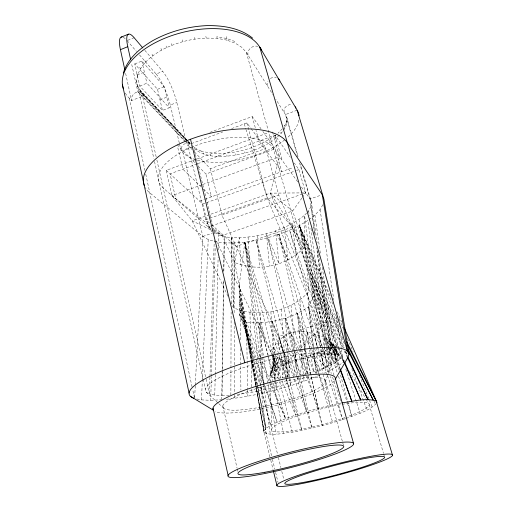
<?xml version="1.0" encoding="UTF-8"?>
<svg xmlns="http://www.w3.org/2000/svg" width="512" height="512" viewBox="0 0 512 512"><rect width="100%" height="100%" fill="white"/><g stroke="black" fill="none" stroke-linecap="round" stroke-linejoin="round"><path stroke-width="0.38" stroke-dasharray="2.56 1.92" d="M230.861 395.11L230.944 368.736M230.95 367.936L231.123 311.987M231.149 303.194L231.354 237.658L224.371 236.685L218.675 234.912L214.502 232.384L193.882 148.307M221.747 399.782L223.552 280.288M223.686 271.526L224.115 242.842L215.386 241.69L208.198 239.546L202.861 236.454L149.818 192.864A75.098 33.005 -14 0 1 145.248 187.565M206.074 379.142L209.402 393.965L214.765 395.104L222.022 395.482L223.725 280.576M223.866 270.995L224.371 236.685M226.707 36.57L227.002 40.179L235.328 43.213L241.843 47.36L246.323 52.416L272.794 94.451M324.23 346.733L324.051 354.714C305.677 358.195 284.115 361.12 270.01 374.291L271.68 430.387L277.606 454.368M324.25 345.939L324.454 337.165L267.29 197.958L246.17 130.016M214.765 395.104L215.251 375.181M215.27 374.381L218.131 257.229M218.304 250.054L218.675 234.912M196.915 399.008L201.51 399.898L210.688 400.301L211.373 377.184M211.392 376.39L215.245 246.47M209.926 377.248L209.402 393.965A65.882 13.811 -14.4 0 1 251.078 365.139A65.882 13.811 -14.4 0 1 331.635 355.987L333.152 358.4L324.998 382.938M209.952 376.454L214.253 240.346M214.451 233.978L214.502 232.384M201.51 399.898L202.272 381.549M202.304 380.755L208.198 239.546M283.443 130.381L284.826 128.525L286.848 123.597L286.822 117.472L298.048 156.499M286.848 123.597L287.078 118.88L285.459 114.566L275.738 99.13M195.264 385.779L194.618 398.56L192.582 389.21M195.309 384.986L202.861 236.454L182.95 152.678L181.152 150.848L179.494 143.859M251.142 128.672L265.837 148.429L278.771 195.053L292.294 227.162L329.696 321.018L336.429 346.989L335.168 362.854C325.523 368.282 314.861 371.629 304.179 374.317M227.002 40.179C204.89 35.104 181.35 39.77 161.453 50.163C149.798 56.973 136.781 67.226 136.755 82.01L153.811 158.419M314.771 234.214L310.982 206.566L311.482 202.56L300.288 164.173M254.79 358.176L239.533 314.509L239.258 284.774L244.864 242.17C267.014 239.219 288.992 232.544 307.917 220.442L327.379 371.782L324.461 373.069M287.923 376.717L290.061 361.414L293.946 376.538L295.949 359.578L300.467 375.226L301.85 357.734L307.142 373.594L307.77 355.885L313.76 371.699L310.733 354.957L320.083 369.606L313.702 354.029L325.894 367.379L319.654 352.166L330.989 365.107L325.626 350.304L335.168 362.854L340.16 358.765L340.742 357.075L335.821 348.902M298.88 349.542L303.379 358.765L307.232 331.968C292.32 329.587 274.483 337.85 271.731 353.798L216.384 241.197M286.598 122.214L286.816 120.851L284.768 125.875L285.35 124.736L284.077 126.458M272.531 131.974L279.52 156.685L270.285 193.146L309.165 291.392C290.662 311.667 258.65 318.4 233.408 307.738L231.021 302.714M334.682 347.302L338.272 360.717L335.392 346.138L335.168 362.854L334.01 347.68L286.541 362.515L275.693 356.134L271.43 372.397L273.728 354.976L274.202 370.246L271.853 354.586M269.965 375.853L279.533 358.394L273.85 377.798L271.27 377.037L269.965 375.853L277.626 357.274L270.01 374.291L275.693 356.134M313.024 346.483L308.544 306.829L313.107 296.173L309.536 266.848L304.806 246.765L292.621 211.002L270.285 193.146L210.221 214.426M271.27 377.037L279.533 358.394M307.117 212.493L308.634 210.848L310.982 206.566M309.082 219.546L314.912 215.072L320.07 209.619L323.142 204.275M346.234 418.381C356.474 414.298 368.339 411.546 376.307 403.603M301.926 198.048L292.621 211.002L222.221 235.514L213.638 231.315M302.394 197.402L305.651 192.87L298.899 169.613L294.381 163.085M282.387 128.749L277.978 133.216M194.093 148.538C208.262 160.032 228.538 156.774 245.011 153.062C259.034 148.87 273.754 142.88 282.982 131.002M306.611 213.037L304.589 215.232L304.806 246.765C287.955 265.92 258.086 272.614 234.656 262.458L222.221 235.514L212.915 228.128M315.021 373.043C321.216 369.978 327.731 366.829 332.218 361.389L316.614 247.642M327.379 371.782L336.474 366.95L343.334 362.291L344.941 360.672M283.962 353.997L286.381 362.426L287.738 376.685L286.541 362.515L297.709 351.341M300.499 348.544L327.309 321.722L329.696 321.018M231.354 237.658L234.656 262.458L233.408 307.738L231.354 237.658C257.146 238.336 284.109 231.334 304.589 215.232L323.597 368.55L320.326 347.334M275.642 135.11C254.381 150.074 226.317 157.389 200.749 151.059L201.843 151.315L195.974 148.768L197.037 149.459L193.069 146.387M258.515 357.491L239.533 314.509L246.413 322.176C268.109 324.525 290.502 319.162 308.544 306.829L321.99 346.189M308.934 375.763C285.715 385.203 261.19 391.597 236.294 394.528M226.445 399.264C258.554 395.597 290.246 387.443 320.077 375.008M341.382 402.963C322.406 406.778 303.667 411.885 285.536 418.688C278.144 422.067 269.568 424.371 263.981 430.618L263.987 432.422L270.022 457.19M127.75 40.294L134.131 37.709M134.746 63.91L141.85 61.075L164.269 86.675L169.254 107.782L162.438 110.4L139.706 86.029L134.746 63.91L157.53 89.299L162.438 110.4M137.21 74.906L144.365 72.083M139.501 54.912L156.109 74.022L162.733 71.418A25.101 5.728 68.4 0 1 176.832 102.502L185.875 140.109M139.706 86.029L146.899 83.206L169.254 107.782M157.53 89.299L164.269 86.675M159.968 99.795L166.746 97.171M179.309 143.078L170.291 105.018L176.832 102.502M209.824 132.397L252.211 116.531L260.992 128.768M211.802 231.878L205.805 219.68L187.795 144.986L190.765 143.878M191.514 143.597L222.72 131.949M231.642 128.621L246.88 122.931L250.669 128.032M191.597 146.957L181.152 150.848A6.138 5.286 -44.3 0 1 185.466 143.456L188.429 143.123L190.944 144.301L188.237 141.421M297.165 110.214L285.459 114.566L297.76 156.774M227.955 296.243L192.198 220.813L172 195.635L166.24 170.368L268.582 132.602M197.056 163.923L170.042 173.862L175.782 198.906M197.805 163.648L275.091 135.226L290.342 157.254M194.4 151.93L210.362 168.704L265.837 148.429M198.15 166.118L205.907 174.029L275.322 148.723L281.779 171.642L258.989 141.146L256.026 130.381M202.074 184.742L172 195.635L210.438 226.157M202.829 184.467L279.52 156.685M199.642 201.088L204.096 199.494M204.838 199.226L292.909 167.654M166.24 170.368L202.784 203.981L295.898 170.688M296.646 170.419L298.899 169.613M209.466 214.694L192.198 220.813L212.928 230.963M210.362 168.704L221.907 215.136L236.179 246.426L278.906 336.371L327.309 321.722L292.294 227.162L267.29 197.958L205.805 219.68L209.978 223.354M221.907 215.136L278.771 195.053M202.784 203.981L208.346 227.066L302.637 193.933M303.386 193.664L305.651 192.87L270.285 193.146L304.806 246.765L320.205 346.547M202.861 236.454L212.32 233.146M301.44 187.034L310.061 198.976L322.317 194.694M345.523 418.63C328.147 424.506 310.31 429.037 292.243 432.186C283.066 432.864 272.73 436.493 263.987 432.422L251.443 360.288M292.294 227.162L236.179 246.426L212.358 225.453M187.437 140.717L143.616 94.176C142.202 91.77 139.008 91.174 136.544 92.179A7.008 5.805 -44.4 0 0 131.552 100.544L129.184 98.138A71.718 39.072 -13.7 0 1 124.512 91.667M301.21 375.046L303.437 374.502M285.446 377.709L277.574 378.131L273.85 377.798L281.408 359.501L277.574 378.131L283.258 360.589L282.291 378.016L285.082 361.664L287.686 376.723M286.24 377.632L287.814 377.478M344.038 362.515L339.962 355.731C335.053 353.286 329.299 354.432 324.051 354.714L320.954 347.61M224.115 242.842L234.061 242.995L244.864 242.17L278.656 353.894M210.688 400.301L220.96 399.821M222.022 395.482L229.389 395.174M310.598 357.011L307.232 331.968L324.454 337.165L336.429 346.989M284.858 354.246L306.547 411.59L308.55 412.442M257.984 387.13L259.206 387.661M208.346 227.066L210.989 228.672M213.632 230.285L222.221 235.514M211.149 229.478L163.155 187.994A60.006 26.342 -14 0 1 192.499 146.899M206.208 392.077L218.157 403.155M218.726 403.68L223.277 407.898M201.21 186.861L182.88 169.139L177.466 146.176M203.501 189.075L211.514 196.832L205.907 174.029M177.107 144.646L195.386 163.29M187.795 144.986L192.198 149.613M138.214 91.738L186.95 143.098M139.866 91.738L186.79 141.389M187.334 141.965L188.429 143.123M187.981 141.299L190.72 144.211M141.382 92.166L187.072 140.646M187.616 141.222L189.792 143.533M187.693 140.838L140.621 90.829L141.587 92.026L137.766 86.438L138.285 87.949L141.869 93.184L191.795 146.099M127.046 40.576L136.384 51.328M144.858 50.349L162.733 71.418M297.696 181.85L273.146 147.853A60.006 26.342 -14 0 0 193.242 146.592M262.842 131.341L275.322 148.723M333.101 345.933L330.362 342.016L332.717 346.048M334.931 348.544L339.962 355.731M333.882 346.438L331.706 343.117L333.856 346.445M332.294 346.138L328.896 340.813L334.362 354.278L331.008 347.04M333.99 348.794L337.811 354.784L334.285 348.736M334.176 346.176L332.947 344.134L333.978 346.227M349.338 371.334L365.638 398.47M366.048 399.149L368.493 403.219M283.475 351.859L277.843 341.318L280.275 351.898M283.853 352.563L289.485 363.104L286.938 351.379M341.197 332.819L310.221 272.499L343.104 339.091M344.403 343.731L310.925 278.259L343.859 348.346M339.354 326.835L309.536 266.848L299.366 225.536L330.797 297.216M335.354 349.011L340.16 358.765L334.08 345.069L334.483 346.56M342.426 347.264L311.635 284.122L344.275 361.158M344.173 350.854L346.97 356.589M298.534 348.832L290.931 333.216L294.029 349.318M345.216 351.232L347.251 355.571M330.675 346.317L327.661 339.802L328.525 345.888M272.058 354.509L278.24 367.91L275.251 354.118M258.835 358.221L269.133 381.536M269.453 382.266L285.536 418.688L268.346 355.77M337.357 346.886L312.365 290.093L340.32 368.896M337.677 347.616L344.083 362.182M337.216 311.846L341.702 322.08M307.232 331.968L317.587 355.642L315.072 334.125L320.646 346.899M339.2 370.234L299.366 225.536L332.806 304.09M339.059 318.771L343.123 328.314M347.494 338.592L353.12 351.808M374.061 400.992L375.622 404.666M260.448 356.8L246.413 322.176L247.706 389.056M260.749 357.536L270.304 381.114M270.605 381.85L285.536 418.688M339.206 348.627L299.366 225.536L338.022 321.946M359.437 375.334L372.224 407.226M299.546 162.912L310.061 198.976L311.482 202.56L317.094 242.906M260.634 356.864L259.328 322.778L271.571 354.054M271.866 354.797L280.902 377.882M282.067 380.858L295.482 415.11L280.262 353.203M143.616 94.176L144.173 95.629L131.552 100.544L125.485 72.787M276.39 389.805L272.461 321.478L283.725 351.27M339.891 368.915L313.107 296.173L326.33 346.112M299.366 225.536L344.16 347.834M345.536 351.584L347.187 356.09M351.859 368.845L366.97 410.106M290.522 385.766L285.344 318.31L318.246 408.294L297.517 313.376L309.517 347.309M309.779 348.064L318.579 372.947M318.842 373.702L330.035 405.376L323.098 373.562M255.84 361.19L263.469 383.021M263.731 383.77L277.139 422.17L264.333 383.469M305.05 349.402L278.893 234.33L327.315 374.995M327.578 375.75L342.682 419.616L330.592 376.499M322.246 346.95L331.296 373.44M332.589 377.229L340.608 400.691M203.533 152.941L203.968 154.221M136.23 80.467L138.285 87.949M136.883 73.997L137.414 75.571M328.858 347.533L289.581 230.214L329.728 373.421M329.107 348.294L337.472 373.267M338.483 376.294L347.354 402.79M347.603 403.546L351.91 416.41L340.045 373.312M210.426 154.522L210.848 155.789M264.083 382.707L239.475 308.346L259.558 383.814M139.789 67.277L140.32 68.89M339.45 349.382L343.635 362.304M345.843 369.139L360.109 413.21M144.896 60.589L145.421 62.234M218.272 155.187L218.675 156.448M244.275 123.904L245.933 129.248M324.454 337.165L327.2 346.08M327.43 346.822L329.715 354.253L328.634 346.65M152.045 54.221L152.55 55.891M278.886 354.662L301.805 430.419L289.51 379.232M226.797 154.944L227.174 156.198M296.704 376.845L256.179 240.403L289.325 378.458M296.928 377.606L311.955 428.198L294.227 352.026M307.181 373.466L267.642 237.76L294.048 351.245M308.077 376.531L322.374 425.6L311.059 375.84M286.541 362.515L278.906 336.371L283.744 353.229M369.267 404.576L383.328 452.851M383.552 453.619L384.218 455.917M160.96 48.467L161.453 50.163M278.893 234.33L311.629 348.896M311.853 349.664L332.723 422.707M235.693 153.798L236.051 155.053M275.091 135.226L282.246 160.461M246.323 52.416L329.261 347.539M329.478 348.307L331.635 355.987L316.998 249.472M166.112 46.035L166.592 47.738M325.67 380.768A53.088 9.997 -14.4 0 1 249.85 408.928A53.088 9.997 -14.4 0 1 247.136 391.744A53.088 9.997 -14.4 0 1 325.67 380.768L343.328 444.864M252.211 116.531L255.814 129.613M246.88 122.931L267.29 197.958M259.328 322.778L268.134 355.008M171.283 43.597L171.75 45.312M244.678 151.808L245.011 153.062M326.534 346.88L334.061 375.309M260.378 386.893L270.618 425.395L253.939 359.584M182.547 39.846L182.989 41.568M253.747 358.81L239.418 302.291L251.558 359.405M253.453 149.03L253.766 150.298M257.926 359.738L244.864 242.17L273.101 355.405M273.293 356.179L279.482 380.998M279.674 381.773L292.243 432.186M278.374 457.459L280.858 467.52M281.811 471.386L283.725 479.123M272.461 321.478L280.07 352.429M257.786 387.398L266.138 433.619L271.642 456.128M272.397 459.232L274.867 469.325M275.622 472.429L278.093 482.522M270.778 460.288L273.043 469.581M186.061 140.877L186.618 143.174L137.837 91.84L131.424 63.04M194.246 37.382L194.656 39.11M261.734 145.555L262.029 146.835M326.067 338.49L327.808 345.997M327.981 346.746L329.715 354.253M280.966 354.918L283.398 365.498L273.754 347.226L275.085 353.357M305.229 350.182L310.886 375.066M285.344 318.31L298.246 375.059M298.419 375.834L306.547 411.59M222.816 405.99L237.05 468.019M237.222 468.787L237.926 471.872M141.85 61.075L146.899 83.206M141.869 93.184L156.179 156.909M156.877 160.019L205.894 378.362M154.509 161.536L202.957 378.547M203.13 379.328L205.395 389.478M205.843 36.326L206.227 38.054M308.544 306.829L322.931 372.787M269.235 141.498L269.517 142.79M286.765 350.592L283.706 336.525L296.237 360.826L294.176 350.086M129.184 98.138L144.909 170.342M145.754 174.227L192.41 388.429M251.725 360.186L257.05 385.222M257.216 386.003L266.195 428.25L257.466 385.325M275.699 136.979L275.968 138.291M217.165 38.419L216.813 36.71L226.675 38.483L235.027 41.542L235.328 43.213M257.222 384.262L239.258 284.774L234.656 262.458L239.347 237.811L240.851 264.902M252.224 359.565L239.366 296.352L251.027 359.949M252.384 360.346L257.306 384.544M260.026 356.742L244.864 242.17L268.038 356.614M268.198 357.402L283.597 433.434M280.883 132.147L281.146 133.485M284.576 127.168L284.826 128.525M251.168 360.736L255.629 385.075M255.776 385.862L263.981 430.618L256.083 385.747M255.942 384.96L239.309 290.509L251.309 359.507M239.258 284.774L251.75 359.386M251.885 360.166L263.987 432.422M298.976 331.654L301.741 348.698M301.869 349.472L303.379 358.765M244.864 242.17L263.731 357.805M263.859 358.592L276.173 434.112M346.618 351.674L347.494 357.19M320.07 209.619L333.862 300.122M336.262 315.859L341.299 348.915M341.414 349.696L343.334 362.291M299.021 219.558L303.2 248.787L292.166 223.693L296.218 254.88M314.912 215.072L320.416 253.837M322.323 267.283L333.779 347.962M333.894 348.755L336.474 366.95M318.63 253.978L333.152 358.4M310.061 198.976L315.046 235.27M308.634 210.848L309.261 215.584M310.931 228.218L326.675 347.443M326.778 348.237L328.966 364.819M260.442 359.904L270.272 434.182M284.282 227.488L288.051 259.917L275.635 230.829L279.002 263.738L266.522 233.613L269.408 266.202M307.418 293.523L316.371 372.442M313.382 349.658L316.429 376.627M258.016 360.531L266.138 433.619M299.859 299.917L304.717 347.994M304.794 348.781L307.341 374.003M304.806 246.765L309.165 291.392M297.517 313.376L303.328 374.221M303.405 375.014L304.006 381.331M291.034 305.197L297.133 375.456M297.203 376.243L297.549 380.192M257.235 235.75L259.616 267.226M281.261 309.19L284.275 351.258M284.333 352.051L286.157 377.453M286.214 378.246L286.611 383.802M248.077 237.165L249.984 266.79M270.899 311.757L273.261 353.786M273.306 354.579L274.726 379.949M274.771 380.742L275.123 387.085M260.339 312.819L262.099 356.55M262.131 357.344L263.443 389.946M260.659 357.658L261.632 383.021M261.754 386.189L262.022 393.325M249.946 312.333L251.155 361.101M251.181 361.901L251.834 388.288M251.853 389.088L251.936 392.282M247.725 389.85L247.846 396.218M240.096 310.323L240.397 339.821M240.486 348.589L240.909 390.042M234.061 242.995L234.157 313.926M234.17 321.894L234.272 394.419M234.272 395.213L234.278 398.4M298.918 120.077A61.978 29.203 -15 0 1 287.091 137.907M284.736 139.859A61.978 29.203 -15 0 1 196.8 160.032M195.462 159.642A61.978 29.203 -15 0 1 182.95 152.678M342.208 404.339A50.547 7.674 -14.8 0 1 347.802 416.55M344.986 417.568A50.547 7.674 -14.8 0 1 271.52 430.035A50.547 7.674 -14.8 0 1 341.453 404.474M284.147 112.493A6.33 5.53 -34.1 0 1 291.597 104.576M248.058 55.168A7.258 6.106 -35.2 0 1 250.374 48.275A7.258 6.106 -35.2 0 1 257.715 46.336M334.362 380.826A63.085 11.891 -14.4 0 1 277.094 405.107A63.085 11.891 -14.4 0 1 215.206 411.469M267.322 85.766A6.765 5.805 -34.6 0 1 268.006 81.088M270.374 78.566A6.765 5.805 -34.6 0 1 276.333 77.542M156.109 74.022A25.062 5.914 68.3 0 1 170.291 105.018M123.085 37.261A27.277 6.81 67.4 0 1 125.619 39.078"/><path stroke-width="0.77" d="M123.341 88.813A71.718 39.072 -13.7 0 1 176.141 34.195A71.718 39.072 -13.7 0 1 259.763 47.174L297.165 110.214L323.93 199.226L349.056 354.182L347.622 357.978L335.142 379.482M123.309 73.101C127.731 58.381 140.288 47.968 153.082 40.454L153.747 40.109C170.221 31.238 188.672 26.362 207.354 25.6L207.974 25.6C223.552 25.51 240.166 28.045 252.608 38.157M121.12 37.146L128.333 34.214M124.813 69.702L120.429 49.658L127.782 46.694A27.328 6.592 67.6 0 1 134.131 37.709L142.81 47.942M342.125 402.835C353.267 401.395 365.082 397.709 376.179 400.941L392.557 455.373A59.872 5.555 -14.8 0 1 303.59 483.238A59.872 5.555 -14.8 0 1 307.968 472.16A59.872 5.555 -14.8 0 1 392.557 455.373M190.374 396.275L213.69 410.438A63.085 11.891 -14.4 0 1 268.787 382.701A63.085 11.891 -14.4 0 1 335.283 378.221L353.638 443.782A64.864 7.482 -14.5 0 1 259.386 474.547A64.864 7.482 -14.5 0 1 259.437 461.146A64.864 7.482 -14.5 0 1 353.638 443.782M349.056 354.182L347.424 351.078L259.763 47.174M347.392 344.877L376.179 400.941M348.41 351.558L373.158 399.955L348.051 349.114M346.758 341.741L376.986 402.534L344.269 327.936M347.322 357.312L367.962 399.648L347.93 357.018M344.403 362.912L360.749 400.045L344.896 362.63M340.166 369.67L351.77 401.165L340.582 369.645M273.421 471.13L277.005 485.837M190.515 139.251L244.781 362.752M213.011 408.198L228.109 475.392M127.782 46.694L130.726 59.923M122.387 84.275L189.075 393.094M144.307 185.594A75.098 33.005 -14 0 1 200.883 135.763A75.098 33.005 -14 0 1 287.315 142.682L322.317 194.694L347.424 351.078A82.464 17.312 -14.4 0 0 247.36 361.952A82.464 17.312 -14.4 0 0 193.843 398.291M297.165 110.214A61.978 29.203 -15 0 1 299.04 115.661M295.302 106.797A6.33 5.53 -34.1 0 1 295.917 108.109M278.17 78.509A6.765 5.805 -34.6 0 1 279.834 81.011M259.661 47.334A7.258 6.106 -35.2 0 1 261.414 49.965M120.429 49.658A27.277 6.81 67.4 0 1 122.022 36.986M308.224 481.478A51.68 4.794 -14.8 0 0 384.666 457.453A51.68 4.794 -14.8 0 0 311.245 472.115A51.68 4.794 -14.8 0 0 308.224 481.478M264.941 472.256A54.586 6.291 -14.5 0 0 343.75 446.394A54.586 6.291 -14.5 0 0 263.981 461.242A54.586 6.291 -14.5 0 0 264.941 472.256"/></g></svg>
